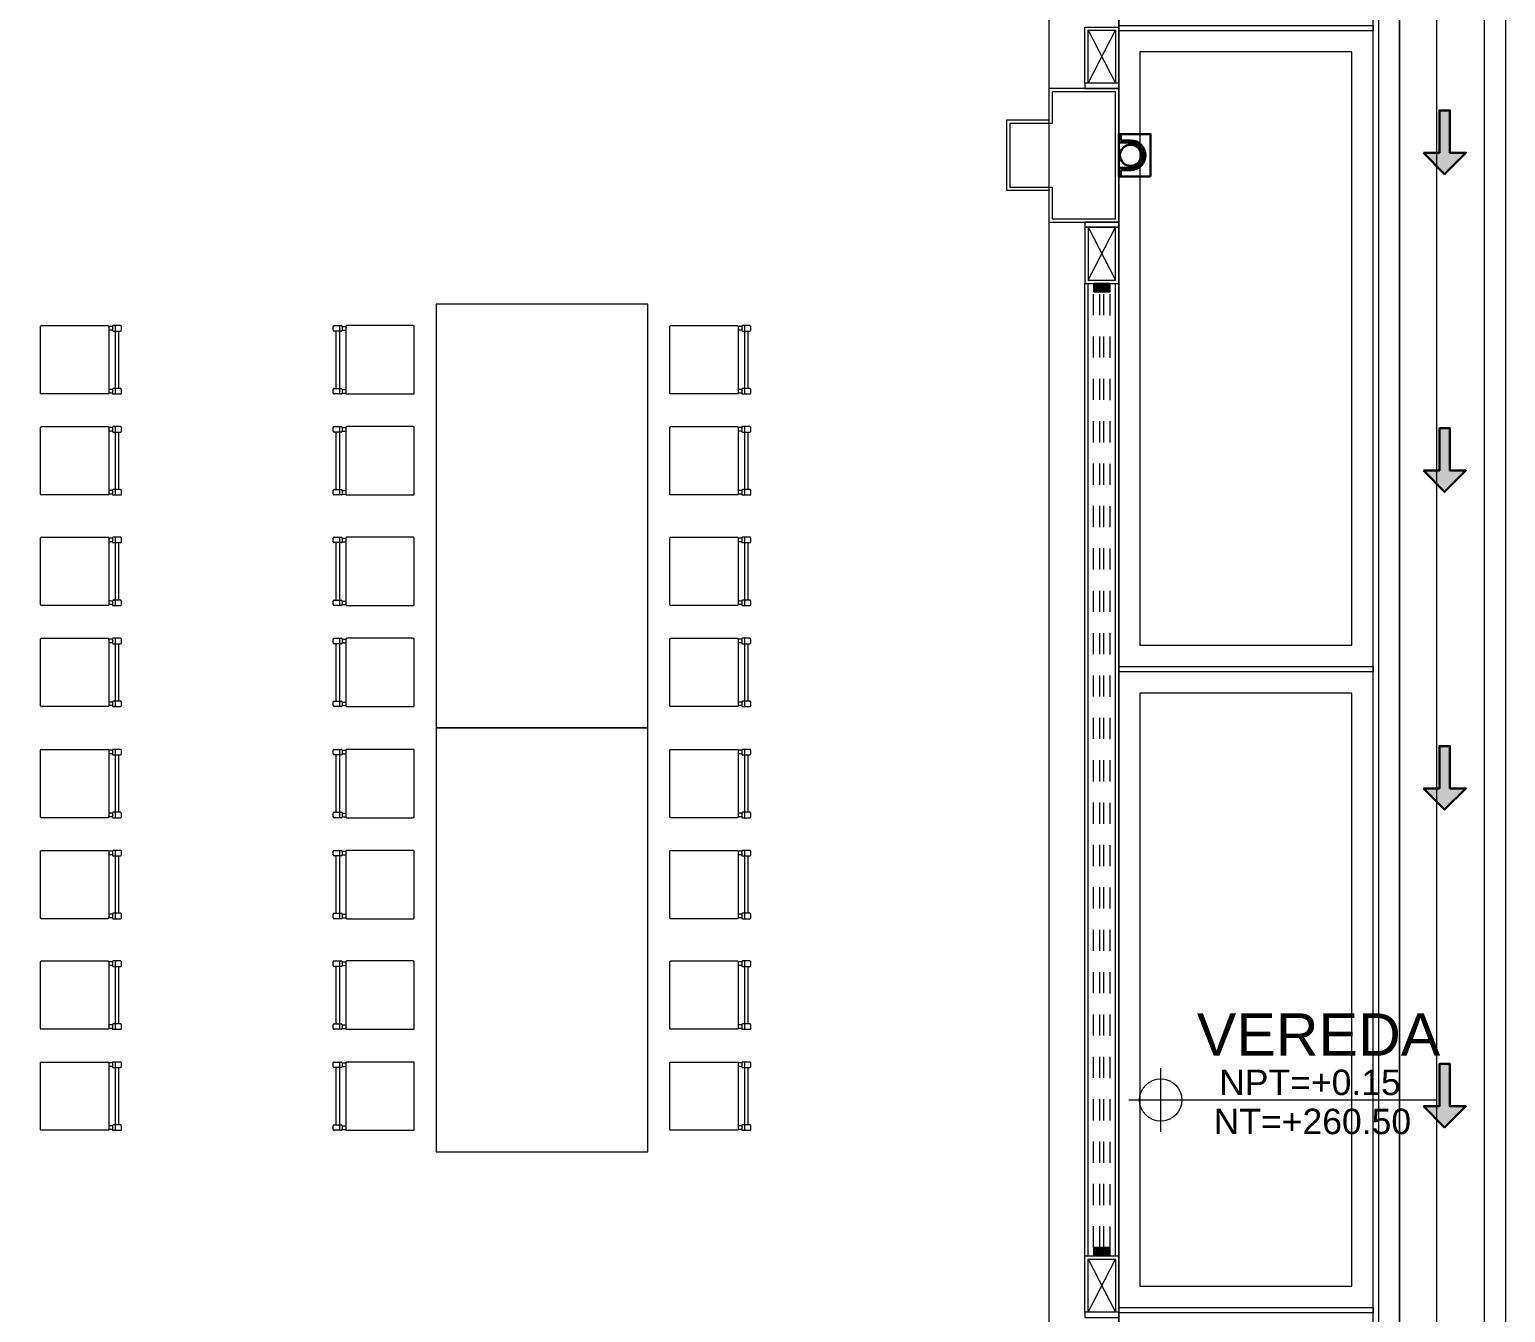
# Model space of a CAD drawing. Header units: metres. Extents: x 349075 to 349285, y 9281902 to 9282050.
# Drawn here: x 349144.47 to 349151.43, y 9281969.98 to 9281976.03 of the extents above; entities that cross this region are included whole.
import ezdxf

# ---------------------------------------------------------------- set-up
doc = ezdxf.new("R2010")
doc.units = ezdxf.units.M
doc.header["$LTSCALE"] = 0.25
doc.linetypes.add('01 nivel$0$HIDDEN2', pattern=[0.1875, 0.125, -0.0625])
for name, color, linetype, lineweight in [('.', 7, 'Continuous', 0), ('0_ CUNETAS', 151, 'Continuous', 5), ('0_VANOS', 30, 'Continuous', 9), ('ARQ-FONDO', 253, 'CONTINUOUS', 9), ('CUNETAS-RED', 5, 'CONTINUOUS', 18)]:
    doc.layers.add(name, color=color, linetype=linetype, lineweight=lineweight)
doc.styles.add('Arial_1', font='arial.ttf', dxfattribs={"height": 0.15})

# ---------------------------------------------------------------- blocks, each defined once
blk = doc.blocks.new('*U3851')
at = {"layer": '.', "lineweight": 30}
h = blk.add_hatch(color=1, dxfattribs=at)
h.dxf.hatch_style = 1
h.paths.add_polyline_path([(-0.025, -0.05), (-0.1, -0.05), (0, -0.15), (0.1, -0.05), (0.025, -0.05), (0.025, 0.15), (-0.025, 0.15)])
at = {"layer": '0_ CUNETAS', "color": 1, "lineweight": 30}
blk.add_lwpolyline([(-0.1, -0.05), (-0.025, -0.05), (-0.025, 0.15), (0.025, 0.15), (0.025, -0.05), (0.1, -0.05), (0, -0.15)], close=True, dxfattribs=at)
blk = doc.blocks.new('*U3821')
at = {"layer": '0_ CUNETAS', "color": 0, "linetype": 'ByBlock', "lineweight": -2, "transparency": 16777216}
for p in [(0, 19.5), (0, 18), (0, 16.5), (0, 15)]:
    blk.add_blockref('*U3851', p, dxfattribs=at)
blk = doc.blocks.new('red drenaje')
at = {"layer": 'CUNETAS-RED', "lineweight": 0}
for p, q in [((-0.2, 70.0031), (-0.2, 38.6731)), ((-0.1, 70.0031), (-0.1, 38.6731)), ((0.3, 70.0031), (0.3, 38.6731)), ((0.4, 70.0031), (0.4, 38.6731))]:
    blk.add_line(p, q, dxfattribs=at)
at = {"layer": 'CUNETAS-RED', "lineweight": 0, "elevation": -20.5486}
blk.add_lwpolyline([(-0.1, 70.0031), (0.3, 70.0031), (0.3, 38.6731), (-0.1, 38.6731), (-0.1, 70.0031)], dxfattribs=at)
at = {"layer": 'CUNETAS-RED', "lineweight": 0}
blk.add_blockref('*U3821', (0.1129, 37.9988, 684.9178), dxfattribs=at)
blk = doc.blocks.new('*U1792')
at = {"linetype": 'Continuous', "true_color": 0xbebebe}
for points in [[(3032.1314, 1351.1888), (3032.1314, 1351.2688), (3032.1714, 1351.2688), (3032.1714, 1351.1888)], [(3036.6814, 1351.1888), (3036.6814, 1351.2688), (3036.7214, 1351.2688), (3036.7214, 1351.1888)]]:
    blk.add_hatch(color=9, dxfattribs=at).paths.add_polyline_path(points)
at = {"layer": '0_VANOS', "linetype": 'Continuous'}
for p, q in [((3032.1314, 1351.2688), (3032.1714, 1351.2688)), ((3032.1314, 1351.2688), (3032.1314, 1351.1888)), ((3032.1714, 1351.2688), (3032.1714, 1351.1888)), ((3036.6814, 1351.1888), (3036.6814, 1351.2688)), ((3036.6814, 1351.2688), (3036.7214, 1351.2688)), ((3036.7214, 1351.2688), (3036.7214, 1351.1888)), ((3032.1714, 1351.1888), (3032.1314, 1351.1888)), ((3036.7214, 1351.1888), (3036.6814, 1351.1888))]:
    blk.add_line(p, q, dxfattribs=at)
at = {"layer": '0_VANOS', "linetype": '01 nivel$0$HIDDEN2', "ltscale": 0.5}
for p, q in [((3032.1708, 1351.2688), (3036.6808, 1351.2688)), ((3032.1714, 1351.2388), (3036.6814, 1351.2388)), ((3032.1714, 1351.2188), (3036.6814, 1351.2188)), ((3032.1714, 1351.1888), (3036.6814, 1351.1888))]:
    blk.add_line(p, q, dxfattribs=at)
at = {"layer": '0_VANOS', "linetype": '01 nivel$0$HIDDEN2'}
blk.add_line((3036.6814, 1351.2688), (3036.7214, 1351.2688), dxfattribs=at)
blk = doc.blocks.new('feffef')
at = {"layer": 'ARQ-FONDO'}
for p, q in [((2.9873, 5.312), (2.9703, 5.312)), ((2.9873, 5.295), (2.9703, 5.295)), ((2.9873, 5.312), (2.9873, 5.295)), ((3.0255, 5.3162), (2.9915, 5.3162)), ((3, 5.3132), (3, 5.2937)), ((3.0297, 5.295), (3.0297, 5.312)), ((4.0297, 5.295), (4.0297, 5.312)), ((4.034, 5.3162), (4.0679, 5.3162)), ((4.0594, 5.3132), (4.0594, 5.2937)), ((4.0721, 5.312), (4.0891, 5.312)), ((4.0721, 5.312), (4.0721, 5.295)), ((4.0721, 5.295), (4.0891, 5.295)), ((5.9577, 5.312), (5.9407, 5.312)), ((5.9577, 5.295), (5.9407, 5.295)), ((5.9577, 5.312), (5.9577, 5.295)), ((5.9958, 5.3162), (5.9619, 5.3162)), ((5.9704, 5.3132), (5.9704, 5.2937)), ((6.0001, 5.295), (6.0001, 5.312)), ((2.9915, 5.2908), (2.9963, 5.2908)), ((2.9965, 5.2908), (3.0255, 5.2908)), ((3, 5.2908), (3, 5.0194)), ((3.017, 5.2908), (3.017, 5.0194)), ((4.0629, 5.2908), (4.034, 5.2908)), ((4.0424, 5.2908), (4.0424, 5.0194)), ((4.0594, 5.2908), (4.0594, 5.0194)), ((4.0679, 5.2908), (4.0632, 5.2908)), ((5.9619, 5.2908), (5.9666, 5.2908)), ((5.9669, 5.2908), (5.9958, 5.2908)), ((5.9704, 5.2908), (5.9704, 5.0194)), ((5.9873, 5.2908), (5.9873, 5.0194)), ((3.0255, 5.0194), (2.9915, 5.0194)), ((3, 5.0164), (3, 4.9969)), ((4.034, 5.0194), (4.0679, 5.0194)), ((4.0594, 5.0164), (4.0594, 4.9969)), ((5.9958, 5.0194), (5.9619, 5.0194)), ((5.9704, 5.0164), (5.9704, 4.9969)), ((2.9873, 5.0151), (2.9703, 5.0151)), ((2.9873, 4.9981), (2.9703, 4.9981)), ((2.9873, 5.0151), (2.9873, 4.9981)), ((2.9915, 4.9939), (3.0255, 4.9939)), ((3.0297, 4.9981), (3.0297, 5.0151)), ((4.0297, 4.9981), (4.0297, 5.0151)), ((4.0679, 4.9939), (4.034, 4.9939)), ((4.0721, 5.0151), (4.0891, 5.0151)), ((4.0721, 5.0151), (4.0721, 4.9981)), ((4.0721, 4.9981), (4.0891, 4.9981)), ((5.9577, 5.0151), (5.9407, 5.0151)), ((5.9577, 4.9981), (5.9407, 4.9981)), ((5.9577, 5.0151), (5.9577, 4.9981)), ((5.9619, 4.9939), (5.9958, 4.9939)), ((6.0001, 4.9981), (6.0001, 5.0151)), ((2.9873, 4.8351), (2.9703, 4.8351)), ((2.9873, 4.8182), (2.9703, 4.8182)), ((2.9873, 4.8351), (2.9873, 4.8182)), ((3.0255, 4.8394), (2.9915, 4.8394)), ((2.9915, 4.8139), (2.9963, 4.8139)), ((2.9965, 4.8139), (3.0255, 4.8139)), ((3, 4.8364), (3, 4.8169)), ((3, 4.8139), (3, 4.5425)), ((3.017, 4.8139), (3.017, 4.5425)), ((3.0297, 4.8182), (3.0297, 4.8351)), ((4.0297, 4.8182), (4.0297, 4.8351)), ((4.034, 4.8394), (4.0679, 4.8394)), ((4.0629, 4.8139), (4.034, 4.8139)), ((4.0424, 4.8139), (4.0424, 4.5425)), ((4.0594, 4.8364), (4.0594, 4.8169)), ((4.0594, 4.8139), (4.0594, 4.5425)), ((4.0679, 4.8139), (4.0632, 4.8139)), ((4.0721, 4.8351), (4.0891, 4.8351)), ((4.0721, 4.8351), (4.0721, 4.8182)), ((4.0721, 4.8182), (4.0891, 4.8182)), ((5.9577, 4.8351), (5.9407, 4.8351)), ((5.9577, 4.8182), (5.9407, 4.8182)), ((5.9577, 4.8351), (5.9577, 4.8182)), ((5.9958, 4.8394), (5.9619, 4.8394)), ((5.9619, 4.8139), (5.9666, 4.8139)), ((5.9669, 4.8139), (5.9958, 4.8139)), ((5.9704, 4.8364), (5.9704, 4.8169)), ((5.9704, 4.8139), (5.9704, 4.5425)), ((5.9873, 4.8139), (5.9873, 4.5425)), ((6.0001, 4.8182), (6.0001, 4.8351)), ((2.9873, 4.5383), (2.9703, 4.5383)), ((2.9873, 4.5383), (2.9873, 4.5213)), ((3.0255, 4.5425), (2.9915, 4.5425)), ((3, 4.5395), (3, 4.52)), ((3.0297, 4.5213), (3.0297, 4.5383)), ((4.0297, 4.5213), (4.0297, 4.5383)), ((4.034, 4.5425), (4.0679, 4.5425)), ((4.0594, 4.5395), (4.0594, 4.52)), ((4.0721, 4.5383), (4.0891, 4.5383)), ((4.0721, 4.5383), (4.0721, 4.5213)), ((5.9577, 4.5383), (5.9407, 4.5383)), ((5.9577, 4.5383), (5.9577, 4.5213)), ((5.9958, 4.5425), (5.9619, 4.5425)), ((5.9704, 4.5395), (5.9704, 4.52)), ((6.0001, 4.5213), (6.0001, 4.5383)), ((2.9873, 4.5213), (2.9703, 4.5213)), ((2.9915, 4.5171), (3.0255, 4.5171)), ((4.0679, 4.5171), (4.034, 4.5171)), ((4.0721, 4.5213), (4.0891, 4.5213)), ((5.9577, 4.5213), (5.9407, 4.5213)), ((5.9619, 4.5171), (5.9958, 4.5171)), ((2.9873, 4.3132), (2.9703, 4.3132)), ((2.9873, 4.2963), (2.9703, 4.2963)), ((2.9873, 4.3132), (2.9873, 4.2963)), ((3.0255, 4.3175), (2.9915, 4.3175)), ((2.9915, 4.292), (2.9963, 4.292)), ((2.9965, 4.292), (3.0255, 4.292)), ((3, 4.3145), (3, 4.295)), ((3, 4.292), (3, 4.0206)), ((3.017, 4.292), (3.017, 4.0206)), ((3.0297, 4.2963), (3.0297, 4.3132)), ((4.0297, 4.2963), (4.0297, 4.3132)), ((4.034, 4.3175), (4.0679, 4.3175)), ((4.0629, 4.292), (4.034, 4.292)), ((4.0424, 4.292), (4.0424, 4.0206)), ((4.0594, 4.3145), (4.0594, 4.295)), ((4.0594, 4.292), (4.0594, 4.0206)), ((4.0679, 4.292), (4.0632, 4.292)), ((4.0721, 4.3132), (4.0891, 4.3132)), ((4.0721, 4.3132), (4.0721, 4.2963)), ((4.0721, 4.2963), (4.0891, 4.2963)), ((5.9577, 4.3132), (5.9407, 4.3132)), ((5.9577, 4.2963), (5.9407, 4.2963)), ((5.9577, 4.3132), (5.9577, 4.2963)), ((5.9958, 4.3175), (5.9619, 4.3175)), ((5.9619, 4.292), (5.9666, 4.292)), ((5.9669, 4.292), (5.9958, 4.292)), ((5.9704, 4.3145), (5.9704, 4.295)), ((5.9704, 4.292), (5.9704, 4.0206)), ((5.9873, 4.292), (5.9873, 4.0206)), ((6.0001, 4.2963), (6.0001, 4.3132)), ((2.9873, 4.0164), (2.9703, 4.0164)), ((2.9873, 3.9994), (2.9703, 3.9994)), ((2.9873, 4.0164), (2.9873, 3.9994)), ((3.0255, 4.0206), (2.9915, 4.0206)), ((2.9915, 3.9952), (3.0255, 3.9952)), ((3, 4.0177), (3, 3.9982)), ((3.0297, 3.9994), (3.0297, 4.0164)), ((4.0297, 3.9994), (4.0297, 4.0164)), ((4.034, 4.0206), (4.0679, 4.0206)), ((4.0679, 3.9952), (4.034, 3.9952)), ((4.0594, 4.0177), (4.0594, 3.9982)), ((4.0721, 4.0164), (4.0891, 4.0164)), ((4.0721, 4.0164), (4.0721, 3.9994)), ((4.0721, 3.9994), (4.0891, 3.9994)), ((5.9577, 4.0164), (5.9407, 4.0164)), ((5.9577, 3.9994), (5.9407, 3.9994)), ((5.9577, 4.0164), (5.9577, 3.9994)), ((5.9958, 4.0206), (5.9619, 4.0206)), ((5.9619, 3.9952), (5.9958, 3.9952)), ((5.9704, 4.0177), (5.9704, 3.9982)), ((6.0001, 3.9994), (6.0001, 4.0164)), ((2.9873, 3.8364), (2.9703, 3.8364)), ((2.9873, 3.8364), (2.9873, 3.8194)), ((3.0255, 3.8406), (2.9915, 3.8406)), ((3, 3.8377), (3, 3.8182)), ((3.0297, 3.8194), (3.0297, 3.8364)), ((4.0297, 3.8194), (4.0297, 3.8364)), ((4.034, 3.8406), (4.0679, 3.8406)), ((4.0594, 3.8377), (4.0594, 3.8182)), ((4.0721, 3.8364), (4.0891, 3.8364)), ((4.0721, 3.8364), (4.0721, 3.8194)), ((5.9577, 3.8364), (5.9407, 3.8364)), ((5.9577, 3.8364), (5.9577, 3.8194)), ((5.9958, 3.8406), (5.9619, 3.8406)), ((5.9704, 3.8377), (5.9704, 3.8182)), ((6.0001, 3.8194), (6.0001, 3.8364)), ((2.9873, 3.8194), (2.9703, 3.8194)), ((2.9915, 3.8152), (2.9963, 3.8152)), ((2.9965, 3.8152), (3.0255, 3.8152)), ((3, 3.8152), (3, 3.5438)), ((3.017, 3.8152), (3.017, 3.5438)), ((4.0629, 3.8152), (4.034, 3.8152)), ((4.0424, 3.8152), (4.0424, 3.5438)), ((4.0594, 3.8152), (4.0594, 3.5438)), ((4.0679, 3.8152), (4.0632, 3.8152)), ((4.0721, 3.8194), (4.0891, 3.8194)), ((5.9577, 3.8194), (5.9407, 3.8194)), ((5.9619, 3.8152), (5.9666, 3.8152)), ((5.9669, 3.8152), (5.9958, 3.8152)), ((5.9704, 3.8152), (5.9704, 3.5438)), ((5.9873, 3.8152), (5.9873, 3.5438)), ((2.9873, 3.5396), (2.9703, 3.5396)), ((2.9873, 3.5226), (2.9703, 3.5226)), ((2.9873, 3.5396), (2.9873, 3.5226)), ((3.0255, 3.5438), (2.9915, 3.5438)), ((2.9915, 3.5183), (3.0255, 3.5183)), ((3, 3.5408), (3, 3.5213)), ((3.0297, 3.5226), (3.0297, 3.5396)), ((4.0297, 3.5226), (4.0297, 3.5396)), ((4.034, 3.5438), (4.0679, 3.5438)), ((4.0679, 3.5183), (4.034, 3.5183)), ((4.0594, 3.5408), (4.0594, 3.5213)), ((4.0721, 3.5396), (4.0891, 3.5396)), ((4.0721, 3.5396), (4.0721, 3.5226)), ((4.0721, 3.5226), (4.0891, 3.5226)), ((5.9577, 3.5396), (5.9407, 3.5396)), ((5.9577, 3.5226), (5.9407, 3.5226)), ((5.9577, 3.5396), (5.9577, 3.5226)), ((5.9958, 3.5438), (5.9619, 3.5438)), ((5.9619, 3.5183), (5.9958, 3.5183)), ((5.9704, 3.5408), (5.9704, 3.5213)), ((6.0001, 3.5226), (6.0001, 3.5396)), ((2.9873, 3.312), (2.9703, 3.312)), ((2.9873, 3.295), (2.9703, 3.295)), ((2.9873, 3.312), (2.9873, 3.295)), ((3.0255, 3.3162), (2.9915, 3.3162)), ((2.9915, 3.2908), (2.9963, 3.2908)), ((2.9965, 3.2908), (3.0255, 3.2908)), ((3, 3.3132), (3, 3.2937)), ((3, 3.2908), (3, 3.0194)), ((3.017, 3.2908), (3.017, 3.0194)), ((3.0297, 3.295), (3.0297, 3.312)), ((4.0297, 3.295), (4.0297, 3.312)), ((4.034, 3.3162), (4.0679, 3.3162)), ((4.0629, 3.2908), (4.034, 3.2908)), ((4.0424, 3.2908), (4.0424, 3.0194)), ((4.0594, 3.3132), (4.0594, 3.2937)), ((4.0594, 3.2908), (4.0594, 3.0194)), ((4.0679, 3.2908), (4.0632, 3.2908)), ((4.0721, 3.312), (4.0891, 3.312)), ((4.0721, 3.312), (4.0721, 3.295)), ((4.0721, 3.295), (4.0891, 3.295)), ((5.9577, 3.312), (5.9407, 3.312)), ((5.9577, 3.295), (5.9407, 3.295)), ((5.9577, 3.312), (5.9577, 3.295)), ((5.9958, 3.3162), (5.9619, 3.3162)), ((5.9619, 3.2908), (5.9666, 3.2908)), ((5.9669, 3.2908), (5.9958, 3.2908)), ((5.9704, 3.3132), (5.9704, 3.2937)), ((5.9704, 3.2908), (5.9704, 3.0194)), ((5.9873, 3.2908), (5.9873, 3.0194)), ((6.0001, 3.295), (6.0001, 3.312)), ((2.9873, 3.0151), (2.9703, 3.0151)), ((2.9873, 2.9981), (2.9703, 2.9981)), ((2.9873, 3.0151), (2.9873, 2.9981)), ((3.0255, 3.0194), (2.9915, 3.0194)), ((3, 3.0164), (3, 2.9969)), ((3.0297, 2.9981), (3.0297, 3.0151)), ((4.0297, 2.9981), (4.0297, 3.0151)), ((4.034, 3.0194), (4.0679, 3.0194)), ((4.0594, 3.0164), (4.0594, 2.9969)), ((4.0721, 3.0151), (4.0891, 3.0151)), ((4.0721, 3.0151), (4.0721, 2.9981)), ((4.0721, 2.9981), (4.0891, 2.9981)), ((5.9577, 3.0151), (5.9407, 3.0151)), ((5.9577, 2.9981), (5.9407, 2.9981)), ((5.9577, 3.0151), (5.9577, 2.9981)), ((5.9958, 3.0194), (5.9619, 3.0194)), ((5.9704, 3.0164), (5.9704, 2.9969)), ((6.0001, 2.9981), (6.0001, 3.0151)), ((2.9915, 2.9939), (3.0255, 2.9939)), ((4.0679, 2.9939), (4.034, 2.9939)), ((5.9619, 2.9939), (5.9958, 2.9939)), ((2.9873, 2.8351), (2.9703, 2.8351)), ((2.9873, 2.8182), (2.9703, 2.8182)), ((2.9873, 2.8351), (2.9873, 2.8182)), ((3.0255, 2.8394), (2.9915, 2.8394)), ((2.9915, 2.8139), (2.9963, 2.8139)), ((2.9965, 2.8139), (3.0255, 2.8139)), ((3, 2.8364), (3, 2.8169)), ((3, 2.8139), (3, 2.5425)), ((3.017, 2.8139), (3.017, 2.5425)), ((3.0297, 2.8182), (3.0297, 2.8351)), ((4.0297, 2.8182), (4.0297, 2.8351)), ((4.034, 2.8394), (4.0679, 2.8394)), ((4.0629, 2.8139), (4.034, 2.8139)), ((4.0424, 2.8139), (4.0424, 2.5425)), ((4.0594, 2.8364), (4.0594, 2.8169)), ((4.0594, 2.8139), (4.0594, 2.5425)), ((4.0679, 2.8139), (4.0632, 2.8139)), ((4.0721, 2.8351), (4.0891, 2.8351)), ((4.0721, 2.8351), (4.0721, 2.8182)), ((4.0721, 2.8182), (4.0891, 2.8182)), ((5.9577, 2.8351), (5.9407, 2.8351)), ((5.9577, 2.8182), (5.9407, 2.8182)), ((5.9577, 2.8351), (5.9577, 2.8182)), ((5.9958, 2.8394), (5.9619, 2.8394)), ((5.9619, 2.8139), (5.9666, 2.8139)), ((5.9669, 2.8139), (5.9958, 2.8139)), ((5.9704, 2.8364), (5.9704, 2.8169)), ((5.9704, 2.8139), (5.9704, 2.5425)), ((5.9873, 2.8139), (5.9873, 2.5425)), ((6.0001, 2.8182), (6.0001, 2.8351)), ((2.9873, 2.5383), (2.9703, 2.5383)), ((2.9873, 2.5213), (2.9703, 2.5213)), ((2.9873, 2.5383), (2.9873, 2.5213)), ((3.0255, 2.5425), (2.9915, 2.5425)), ((2.9915, 2.5171), (3.0255, 2.5171)), ((3, 2.5395), (3, 2.52)), ((3.0297, 2.5213), (3.0297, 2.5383)), ((4.0297, 2.5213), (4.0297, 2.5383)), ((4.034, 2.5425), (4.0679, 2.5425)), ((4.0679, 2.5171), (4.034, 2.5171)), ((4.0594, 2.5395), (4.0594, 2.52)), ((4.0721, 2.5383), (4.0891, 2.5383)), ((4.0721, 2.5383), (4.0721, 2.5213)), ((4.0721, 2.5213), (4.0891, 2.5213)), ((5.9577, 2.5383), (5.9407, 2.5383)), ((5.9577, 2.5213), (5.9407, 2.5213)), ((5.9577, 2.5383), (5.9577, 2.5213)), ((5.9958, 2.5425), (5.9619, 2.5425)), ((5.9619, 2.5171), (5.9958, 2.5171)), ((5.9704, 2.5395), (5.9704, 2.52)), ((6.0001, 2.5213), (6.0001, 2.5383)), ((2.9873, 2.3132), (2.9703, 2.3132)), ((2.9873, 2.3132), (2.9873, 2.2963)), ((3.0255, 2.3175), (2.9915, 2.3175)), ((3, 2.3145), (3, 2.295)), ((3.0297, 2.2963), (3.0297, 2.3132)), ((4.0297, 2.2963), (4.0297, 2.3132)), ((4.034, 2.3175), (4.0679, 2.3175)), ((4.0594, 2.3145), (4.0594, 2.295)), ((4.0721, 2.3132), (4.0891, 2.3132)), ((4.0721, 2.3132), (4.0721, 2.2963)), ((5.9577, 2.3132), (5.9407, 2.3132)), ((5.9577, 2.3132), (5.9577, 2.2963)), ((5.9958, 2.3175), (5.9619, 2.3175)), ((5.9704, 2.3145), (5.9704, 2.295)), ((6.0001, 2.2963), (6.0001, 2.3132)), ((2.9873, 2.2963), (2.9703, 2.2963)), ((2.9915, 2.292), (2.9963, 2.292)), ((2.9965, 2.292), (3.0255, 2.292)), ((3, 2.292), (3, 2.0206)), ((3.017, 2.292), (3.017, 2.0206)), ((4.0629, 2.292), (4.034, 2.292)), ((4.0424, 2.292), (4.0424, 2.0206)), ((4.0594, 2.292), (4.0594, 2.0206)), ((4.0679, 2.292), (4.0632, 2.292)), ((4.0721, 2.2963), (4.0891, 2.2963)), ((5.9577, 2.2963), (5.9407, 2.2963)), ((5.9619, 2.292), (5.9666, 2.292)), ((5.9669, 2.292), (5.9958, 2.292)), ((5.9704, 2.292), (5.9704, 2.0206)), ((5.9873, 2.292), (5.9873, 2.0206)), ((3.0255, 2.0206), (2.9915, 2.0206)), ((4.034, 2.0206), (4.0679, 2.0206)), ((5.9958, 2.0206), (5.9619, 2.0206)), ((2.9873, 2.0164), (2.9703, 2.0164)), ((2.9873, 1.9994), (2.9703, 1.9994)), ((2.9873, 2.0164), (2.9873, 1.9994)), ((2.9915, 1.9952), (3.0255, 1.9952)), ((3, 2.0177), (3, 1.9982)), ((3.0297, 1.9994), (3.0297, 2.0164)), ((4.0297, 1.9994), (4.0297, 2.0164)), ((4.0679, 1.9952), (4.034, 1.9952)), ((4.0594, 2.0177), (4.0594, 1.9982)), ((4.0721, 2.0164), (4.0891, 2.0164)), ((4.0721, 2.0164), (4.0721, 1.9994)), ((4.0721, 1.9994), (4.0891, 1.9994)), ((5.9577, 2.0164), (5.9407, 2.0164)), ((5.9577, 1.9994), (5.9407, 1.9994)), ((5.9577, 2.0164), (5.9577, 1.9994)), ((5.9619, 1.9952), (5.9958, 1.9952)), ((5.9704, 2.0177), (5.9704, 1.9982)), ((6.0001, 1.9994), (6.0001, 2.0164)), ((2.9873, 1.8364), (2.9703, 1.8364)), ((2.9873, 1.8194), (2.9703, 1.8194)), ((2.9873, 1.8364), (2.9873, 1.8194)), ((3.0255, 1.8406), (2.9915, 1.8406)), ((2.9915, 1.8152), (2.9963, 1.8152)), ((2.9965, 1.8152), (3.0255, 1.8152)), ((3, 1.8377), (3, 1.8182)), ((3, 1.8152), (3, 1.5438)), ((3.017, 1.8152), (3.017, 1.5438)), ((3.0297, 1.8194), (3.0297, 1.8364)), ((4.0297, 1.8194), (4.0297, 1.8364)), ((4.034, 1.8406), (4.0679, 1.8406)), ((4.0629, 1.8152), (4.034, 1.8152)), ((4.0424, 1.8152), (4.0424, 1.5438)), ((4.0594, 1.8377), (4.0594, 1.8182)), ((4.0594, 1.8152), (4.0594, 1.5438)), ((4.0679, 1.8152), (4.0632, 1.8152)), ((4.0721, 1.8364), (4.0891, 1.8364)), ((4.0721, 1.8364), (4.0721, 1.8194)), ((4.0721, 1.8194), (4.0891, 1.8194)), ((5.9577, 1.8364), (5.9407, 1.8364)), ((5.9577, 1.8194), (5.9407, 1.8194)), ((5.9577, 1.8364), (5.9577, 1.8194)), ((5.9958, 1.8406), (5.9619, 1.8406)), ((5.9619, 1.8152), (5.9666, 1.8152)), ((5.9669, 1.8152), (5.9958, 1.8152)), ((5.9704, 1.8377), (5.9704, 1.8182)), ((5.9704, 1.8152), (5.9704, 1.5438)), ((5.9873, 1.8152), (5.9873, 1.5438)), ((6.0001, 1.8194), (6.0001, 1.8364)), ((2.9873, 1.5396), (2.9703, 1.5396)), ((2.9873, 1.5396), (2.9873, 1.5226)), ((3.0255, 1.5438), (2.9915, 1.5438)), ((3, 1.5408), (3, 1.5213)), ((3.0297, 1.5226), (3.0297, 1.5396)), ((4.0297, 1.5226), (4.0297, 1.5396)), ((4.034, 1.5438), (4.0679, 1.5438)), ((4.0594, 1.5408), (4.0594, 1.5213)), ((4.0721, 1.5396), (4.0891, 1.5396)), ((4.0721, 1.5396), (4.0721, 1.5226)), ((5.9577, 1.5396), (5.9407, 1.5396)), ((5.9577, 1.5396), (5.9577, 1.5226)), ((5.9958, 1.5438), (5.9619, 1.5438)), ((5.9704, 1.5408), (5.9704, 1.5213)), ((6.0001, 1.5226), (6.0001, 1.5396)), ((2.9873, 1.5226), (2.9703, 1.5226)), ((2.9915, 1.5183), (3.0255, 1.5183)), ((4.0679, 1.5183), (4.034, 1.5183)), ((4.0721, 1.5226), (4.0891, 1.5226)), ((5.9577, 1.5226), (5.9407, 1.5226)), ((5.9619, 1.5183), (5.9958, 1.5183))]:
    blk.add_line(p, q, dxfattribs=at)
for points in [[(5.5149, 3.4173), (5.5149, 5.4173), (4.5149, 5.4173), (4.5149, 3.4173)], [(5.5149, 1.4173), (5.5149, 3.4173), (4.5149, 3.4173), (4.5149, 1.4173)]]:
    blk.add_lwpolyline(points, close=True, dxfattribs=at)
for points in [[(2.6523, 5.3162), (2.9661, 5.3162, -0.414214), (2.9703, 5.312), (2.9703, 4.9981, -0.414214), (2.9661, 4.9939), (2.6523, 4.9939, -0.414214), (2.648, 4.9981), (2.648, 5.312, -0.414214)], [(4.4071, 5.3162), (4.0933, 5.3162, 0.414214), (4.0891, 5.312), (4.0891, 4.9981, 0.414214), (4.0933, 4.9939), (4.4071, 4.9939, 0.414214), (4.4114, 4.9981), (4.4114, 5.312, 0.414214)], [(5.6226, 5.3162), (5.9364, 5.3162, -0.414214), (5.9407, 5.312), (5.9407, 4.9981, -0.414214), (5.9364, 4.9939), (5.6226, 4.9939, -0.414214), (5.6184, 4.9981), (5.6184, 5.312, -0.414214)], [(2.6523, 4.8394), (2.9661, 4.8394, -0.414214), (2.9703, 4.8351), (2.9703, 4.5213, -0.414214), (2.9661, 4.5171), (2.6523, 4.5171, -0.414214), (2.648, 4.5213), (2.648, 4.8351, -0.414214)], [(4.4071, 4.8394), (4.0933, 4.8394, 0.414214), (4.0891, 4.8351), (4.0891, 4.5213, 0.414214), (4.0933, 4.5171), (4.4071, 4.5171, 0.414214), (4.4114, 4.5213), (4.4114, 4.8351, 0.414214)], [(5.6226, 4.8394), (5.9364, 4.8394, -0.414214), (5.9407, 4.8351), (5.9407, 4.5213, -0.414214), (5.9364, 4.5171), (5.6226, 4.5171, -0.414214), (5.6184, 4.5213), (5.6184, 4.8351, -0.414214)], [(2.6523, 4.3175), (2.9661, 4.3175, -0.414214), (2.9703, 4.3132), (2.9703, 3.9994, -0.414214), (2.9661, 3.9952), (2.6523, 3.9952, -0.414214), (2.648, 3.9994), (2.648, 4.3132, -0.414214)], [(4.4071, 4.3175), (4.0933, 4.3175, 0.414214), (4.0891, 4.3132), (4.0891, 3.9994, 0.414214), (4.0933, 3.9952), (4.4071, 3.9952, 0.414214), (4.4114, 3.9994), (4.4114, 4.3132, 0.414214)], [(5.6226, 4.3175), (5.9364, 4.3175, -0.414214), (5.9407, 4.3132), (5.9407, 3.9994, -0.414214), (5.9364, 3.9952), (5.6226, 3.9952, -0.414214), (5.6184, 3.9994), (5.6184, 4.3132, -0.414214)], [(2.6523, 3.8406), (2.9661, 3.8406, -0.414214), (2.9703, 3.8364), (2.9703, 3.5226, -0.414214), (2.9661, 3.5183), (2.6523, 3.5183, -0.414214), (2.648, 3.5226), (2.648, 3.8364, -0.414214)], [(4.4071, 3.8406), (4.0933, 3.8406, 0.414214), (4.0891, 3.8364), (4.0891, 3.5226, 0.414214), (4.0933, 3.5183), (4.4071, 3.5183, 0.414214), (4.4114, 3.5226), (4.4114, 3.8364, 0.414214)], [(5.6226, 3.8406), (5.9364, 3.8406, -0.414214), (5.9407, 3.8364), (5.9407, 3.5226, -0.414214), (5.9364, 3.5183), (5.6226, 3.5183, -0.414214), (5.6184, 3.5226), (5.6184, 3.8364, -0.414214)], [(2.6523, 3.3162), (2.9661, 3.3162, -0.414214), (2.9703, 3.312), (2.9703, 2.9981, -0.414214), (2.9661, 2.9939), (2.6523, 2.9939, -0.414214), (2.648, 2.9981), (2.648, 3.312, -0.414214)], [(4.4071, 3.3162), (4.0933, 3.3162, 0.414214), (4.0891, 3.312), (4.0891, 2.9981, 0.414214), (4.0933, 2.9939), (4.4071, 2.9939, 0.414214), (4.4114, 2.9981), (4.4114, 3.312, 0.414214)], [(5.6226, 3.3162), (5.9364, 3.3162, -0.414214), (5.9407, 3.312), (5.9407, 2.9981, -0.414214), (5.9364, 2.9939), (5.6226, 2.9939, -0.414214), (5.6184, 2.9981), (5.6184, 3.312, -0.414214)], [(2.6523, 2.8394), (2.9661, 2.8394, -0.414214), (2.9703, 2.8351), (2.9703, 2.5213, -0.414214), (2.9661, 2.5171), (2.6523, 2.5171, -0.414214), (2.648, 2.5213), (2.648, 2.8351, -0.414214)], [(4.4071, 2.8394), (4.0933, 2.8394, 0.414214), (4.0891, 2.8351), (4.0891, 2.5213, 0.414214), (4.0933, 2.5171), (4.4071, 2.5171, 0.414214), (4.4114, 2.5213), (4.4114, 2.8351, 0.414214)], [(5.6226, 2.8394), (5.9364, 2.8394, -0.414214), (5.9407, 2.8351), (5.9407, 2.5213, -0.414214), (5.9364, 2.5171), (5.6226, 2.5171, -0.414214), (5.6184, 2.5213), (5.6184, 2.8351, -0.414214)], [(2.6523, 2.3175), (2.9661, 2.3175, -0.414214), (2.9703, 2.3132), (2.9703, 1.9994, -0.414214), (2.9661, 1.9952), (2.6523, 1.9952, -0.414214), (2.648, 1.9994), (2.648, 2.3132, -0.414214)], [(4.4071, 2.3175), (4.0933, 2.3175, 0.414214), (4.0891, 2.3132), (4.0891, 1.9994, 0.414214), (4.0933, 1.9952), (4.4071, 1.9952, 0.414214), (4.4114, 1.9994), (4.4114, 2.3132, 0.414214)], [(5.6226, 2.3175), (5.9364, 2.3175, -0.414214), (5.9407, 2.3132), (5.9407, 1.9994, -0.414214), (5.9364, 1.9952), (5.6226, 1.9952, -0.414214), (5.6184, 1.9994), (5.6184, 2.3132, -0.414214)], [(2.6523, 1.8406), (2.9661, 1.8406, -0.414214), (2.9703, 1.8364), (2.9703, 1.5226, -0.414214), (2.9661, 1.5183), (2.6523, 1.5183, -0.414214), (2.648, 1.5226), (2.648, 1.8364, -0.414214)], [(4.4071, 1.8406), (4.0933, 1.8406, 0.414214), (4.0891, 1.8364), (4.0891, 1.5226, 0.414214), (4.0933, 1.5183), (4.4071, 1.5183, 0.414214), (4.4114, 1.5226), (4.4114, 1.8364, 0.414214)], [(5.6226, 1.8406), (5.9364, 1.8406, -0.414214), (5.9407, 1.8364), (5.9407, 1.5226, -0.414214), (5.9364, 1.5183), (5.6226, 1.5183, -0.414214), (5.6184, 1.5226), (5.6184, 1.8364, -0.414214)]]:
    blk.add_lwpolyline(points, format="xyb", close=True, dxfattribs=at)
for centre, radius, start, end in [((2.9915, 5.312), 0.00424, 90.00033, 180.00033), ((2.9915, 5.295), 0.00424, 180.00033, 270.00033), ((3.003, 5.3132), 0.00297, 90.00033, 180.00033), ((3.0255, 5.312), 0.00424, 0.00033, 90.00033), ((3.0255, 5.295), 0.00424, 270.00033, 0.00033), ((4.034, 5.312), 0.00424, 89.99967, 179.99967), ((4.034, 5.295), 0.00424, 179.99967, 269.99967), ((4.0564, 5.3132), 0.00297, 359.99967, 89.99967), ((4.0679, 5.312), 0.00424, 359.99967, 89.99967), ((4.0679, 5.295), 0.00424, 269.99967, 359.99967), ((5.9619, 5.312), 0.00424, 90.00033, 180.00033), ((5.9619, 5.295), 0.00424, 180.00033, 270.00033), ((5.9733, 5.3132), 0.00297, 90.00033, 180.00033), ((5.9958, 5.312), 0.00424, 0.00033, 90.00033), ((5.9958, 5.295), 0.00424, 270.00033, 0.00033), ((3.003, 5.2937), 0.00297, 180.00033, 270.00033), ((4.0564, 5.2937), 0.00297, 269.99967, 359.99967), ((5.9733, 5.2937), 0.00297, 180.00033, 270.00033), ((2.9915, 5.0151), 0.00424, 90.00033, 180.00033), ((3.003, 5.0164), 0.00297, 90.00033, 180.00033), ((3.0255, 5.0151), 0.00424, 0.00033, 90.00033), ((4.034, 5.0151), 0.00424, 89.99967, 179.99967), ((4.0564, 5.0164), 0.00297, 359.99967, 89.99967), ((4.0679, 5.0151), 0.00424, 359.99967, 89.99967), ((5.9619, 5.0151), 0.00424, 90.00033, 180.00033), ((5.9733, 5.0164), 0.00297, 90.00033, 180.00033), ((5.9958, 5.0151), 0.00424, 0.00033, 90.00033), ((2.9915, 4.9981), 0.00424, 180.00033, 270.00033), ((3.003, 4.9969), 0.00297, 180.00033, 270.00033), ((3.0255, 4.9981), 0.00424, 270.00033, 0.00033), ((4.034, 4.9981), 0.00424, 179.99967, 269.99967), ((4.0564, 4.9969), 0.00297, 269.99967, 359.99967), ((4.0679, 4.9981), 0.00424, 269.99967, 359.99967), ((5.9619, 4.9981), 0.00424, 180.00033, 270.00033), ((5.9733, 4.9969), 0.00297, 180.00033, 270.00033), ((5.9958, 4.9981), 0.00424, 270.00033, 0.00033), ((2.9915, 4.8351), 0.00424, 90.00033, 180.00033), ((2.9915, 4.8182), 0.00424, 180.00033, 270.00033), ((3.003, 4.8364), 0.00297, 90.00033, 180.00033), ((3.003, 4.8169), 0.00297, 180.00033, 270.00033), ((3.0255, 4.8351), 0.00424, 0.00033, 90.00033), ((3.0255, 4.8182), 0.00424, 270.00033, 0.00033), ((4.034, 4.8351), 0.00424, 89.99967, 179.99967), ((4.034, 4.8182), 0.00424, 179.99967, 269.99967), ((4.0564, 4.8364), 0.00297, 359.99967, 89.99967), ((4.0564, 4.8169), 0.00297, 269.99967, 359.99967), ((4.0679, 4.8351), 0.00424, 359.99967, 89.99967), ((4.0679, 4.8182), 0.00424, 269.99967, 359.99967), ((5.9619, 4.8351), 0.00424, 90.00033, 180.00033), ((5.9619, 4.8182), 0.00424, 180.00033, 270.00033), ((5.9733, 4.8364), 0.00297, 90.00033, 180.00033), ((5.9733, 4.8169), 0.00297, 180.00033, 270.00033), ((5.9958, 4.8351), 0.00424, 0.00033, 90.00033), ((5.9958, 4.8182), 0.00424, 270.00033, 0.00033), ((2.9915, 4.5383), 0.00424, 90.00033, 180.00033), ((3.003, 4.5395), 0.00297, 90.00033, 180.00033), ((3.0255, 4.5383), 0.00424, 0.00033, 90.00033), ((4.034, 4.5383), 0.00424, 89.99967, 179.99967), ((4.0564, 4.5395), 0.00297, 359.99967, 89.99967), ((4.0679, 4.5383), 0.00424, 359.99967, 89.99967), ((5.9619, 4.5383), 0.00424, 90.00033, 180.00033), ((5.9733, 4.5395), 0.00297, 90.00033, 180.00033), ((5.9958, 4.5383), 0.00424, 0.00033, 90.00033), ((2.9915, 4.5213), 0.00424, 180.00033, 270.00033), ((3.003, 4.52), 0.00297, 180.00033, 270.00033), ((3.0255, 4.5213), 0.00424, 270.00033, 0.00033), ((4.034, 4.5213), 0.00424, 179.99967, 269.99967), ((4.0564, 4.52), 0.00297, 269.99967, 359.99967), ((4.0679, 4.5213), 0.00424, 269.99967, 359.99967), ((5.9619, 4.5213), 0.00424, 180.00033, 270.00033), ((5.9733, 4.52), 0.00297, 180.00033, 270.00033), ((5.9958, 4.5213), 0.00424, 270.00033, 0.00033), ((2.9915, 4.3132), 0.00424, 90.00033, 180.00033), ((2.9915, 4.2963), 0.00424, 180.00033, 270.00033), ((3.003, 4.3145), 0.00297, 90.00033, 180.00033), ((3.003, 4.295), 0.00297, 180.00033, 270.00033), ((3.0255, 4.3132), 0.00424, 0.00033, 90.00033), ((3.0255, 4.2963), 0.00424, 270.00033, 0.00033), ((4.034, 4.3132), 0.00424, 89.99967, 179.99967), ((4.034, 4.2963), 0.00424, 179.99967, 269.99967), ((4.0564, 4.3145), 0.00297, 359.99967, 89.99967), ((4.0564, 4.295), 0.00297, 269.99967, 359.99967), ((4.0679, 4.3132), 0.00424, 359.99967, 89.99967), ((4.0679, 4.2963), 0.00424, 269.99967, 359.99967), ((5.9619, 4.3132), 0.00424, 90.00033, 180.00033), ((5.9619, 4.2963), 0.00424, 180.00033, 270.00033), ((5.9733, 4.3145), 0.00297, 90.00033, 180.00033), ((5.9733, 4.295), 0.00297, 180.00033, 270.00033), ((5.9958, 4.3132), 0.00424, 0.00033, 90.00033), ((5.9958, 4.2963), 0.00424, 270.00033, 0.00033), ((2.9915, 4.0164), 0.00424, 90.00033, 180.00033), ((2.9915, 3.9994), 0.00424, 180.00033, 270.00033), ((3.003, 4.0177), 0.00297, 90.00033, 180.00033), ((3.003, 3.9982), 0.00297, 180.00033, 270.00033), ((3.0255, 4.0164), 0.00424, 0.00033, 90.00033), ((3.0255, 3.9994), 0.00424, 270.00033, 0.00033), ((4.034, 4.0164), 0.00424, 89.99967, 179.99967), ((4.034, 3.9994), 0.00424, 179.99967, 269.99967), ((4.0564, 4.0177), 0.00297, 359.99967, 89.99967), ((4.0564, 3.9982), 0.00297, 269.99967, 359.99967), ((4.0679, 4.0164), 0.00424, 359.99967, 89.99967), ((4.0679, 3.9994), 0.00424, 269.99967, 359.99967), ((5.9619, 4.0164), 0.00424, 90.00033, 180.00033), ((5.9619, 3.9994), 0.00424, 180.00033, 270.00033), ((5.9733, 4.0177), 0.00297, 90.00033, 180.00033), ((5.9733, 3.9982), 0.00297, 180.00033, 270.00033), ((5.9958, 4.0164), 0.00424, 0.00033, 90.00033), ((5.9958, 3.9994), 0.00424, 270.00033, 0.00033), ((2.9915, 3.8364), 0.00424, 90.00033, 180.00033), ((3.003, 3.8377), 0.00297, 90.00033, 180.00033), ((3.0255, 3.8364), 0.00424, 0.00033, 90.00033), ((4.034, 3.8364), 0.00424, 89.99967, 179.99967), ((4.0564, 3.8377), 0.00297, 359.99967, 89.99967), ((4.0679, 3.8364), 0.00424, 359.99967, 89.99967), ((5.9619, 3.8364), 0.00424, 90.00033, 180.00033), ((5.9733, 3.8377), 0.00297, 90.00033, 180.00033), ((5.9958, 3.8364), 0.00424, 0.00033, 90.00033), ((2.9915, 3.8194), 0.00424, 180.00033, 270.00033), ((3.003, 3.8182), 0.00297, 180.00033, 270.00033), ((3.0255, 3.8194), 0.00424, 270.00033, 0.00033), ((4.034, 3.8194), 0.00424, 179.99967, 269.99967), ((4.0564, 3.8182), 0.00297, 269.99967, 359.99967), ((4.0679, 3.8194), 0.00424, 269.99967, 359.99967), ((5.9619, 3.8194), 0.00424, 180.00033, 270.00033), ((5.9733, 3.8182), 0.00297, 180.00033, 270.00033), ((5.9958, 3.8194), 0.00424, 270.00033, 0.00033), ((2.9915, 3.5396), 0.00424, 90.00033, 180.00033), ((2.9915, 3.5226), 0.00424, 180.00033, 270.00033), ((3.003, 3.5408), 0.00297, 90.00033, 180.00033), ((3.003, 3.5213), 0.00297, 180.00033, 270.00033), ((3.0255, 3.5396), 0.00424, 0.00033, 90.00033), ((3.0255, 3.5226), 0.00424, 270.00033, 0.00033), ((4.034, 3.5396), 0.00424, 89.99967, 179.99967), ((4.034, 3.5226), 0.00424, 179.99967, 269.99967), ((4.0564, 3.5408), 0.00297, 359.99967, 89.99967), ((4.0564, 3.5213), 0.00297, 269.99967, 359.99967), ((4.0679, 3.5396), 0.00424, 359.99967, 89.99967), ((4.0679, 3.5226), 0.00424, 269.99967, 359.99967), ((5.9619, 3.5396), 0.00424, 90.00033, 180.00033), ((5.9619, 3.5226), 0.00424, 180.00033, 270.00033), ((5.9733, 3.5408), 0.00297, 90.00033, 180.00033), ((5.9733, 3.5213), 0.00297, 180.00033, 270.00033), ((5.9958, 3.5396), 0.00424, 0.00033, 90.00033), ((5.9958, 3.5226), 0.00424, 270.00033, 0.00033), ((2.9915, 3.312), 0.00424, 90.00033, 180.00033), ((2.9915, 3.295), 0.00424, 180.00033, 270.00033), ((3.003, 3.3132), 0.00297, 90.00033, 180.00033), ((3.003, 3.2937), 0.00297, 180.00033, 270.00033), ((3.0255, 3.312), 0.00424, 0.00033, 90.00033), ((3.0255, 3.295), 0.00424, 270.00033, 0.00033), ((4.034, 3.312), 0.00424, 89.99967, 179.99967), ((4.034, 3.295), 0.00424, 179.99967, 269.99967), ((4.0564, 3.3132), 0.00297, 359.99967, 89.99967), ((4.0564, 3.2937), 0.00297, 269.99967, 359.99967), ((4.0679, 3.312), 0.00424, 359.99967, 89.99967), ((4.0679, 3.295), 0.00424, 269.99967, 359.99967), ((5.9619, 3.312), 0.00424, 90.00033, 180.00033), ((5.9619, 3.295), 0.00424, 180.00033, 270.00033), ((5.9733, 3.3132), 0.00297, 90.00033, 180.00033), ((5.9733, 3.2937), 0.00297, 180.00033, 270.00033), ((5.9958, 3.312), 0.00424, 0.00033, 90.00033), ((5.9958, 3.295), 0.00424, 270.00033, 0.00033), ((2.9915, 3.0151), 0.00424, 90.00033, 180.00033), ((2.9915, 2.9981), 0.00424, 180.00033, 270.00033), ((3.003, 3.0164), 0.00297, 90.00033, 180.00033), ((3.003, 2.9969), 0.00297, 180.00033, 270.00033), ((3.0255, 3.0151), 0.00424, 0.00033, 90.00033), ((3.0255, 2.9981), 0.00424, 270.00033, 0.00033), ((4.034, 3.0151), 0.00424, 89.99967, 179.99967), ((4.034, 2.9981), 0.00424, 179.99967, 269.99967), ((4.0564, 3.0164), 0.00297, 359.99967, 89.99967), ((4.0564, 2.9969), 0.00297, 269.99967, 359.99967), ((4.0679, 3.0151), 0.00424, 359.99967, 89.99967), ((4.0679, 2.9981), 0.00424, 269.99967, 359.99967), ((5.9619, 3.0151), 0.00424, 90.00033, 180.00033), ((5.9619, 2.9981), 0.00424, 180.00033, 270.00033), ((5.9733, 3.0164), 0.00297, 90.00033, 180.00033), ((5.9733, 2.9969), 0.00297, 180.00033, 270.00033), ((5.9958, 3.0151), 0.00424, 0.00033, 90.00033), ((5.9958, 2.9981), 0.00424, 270.00033, 0.00033), ((2.9915, 2.8351), 0.00424, 90.00033, 180.00033), ((2.9915, 2.8182), 0.00424, 180.00033, 270.00033), ((3.003, 2.8364), 0.00297, 90.00033, 180.00033), ((3.003, 2.8169), 0.00297, 180.00033, 270.00033), ((3.0255, 2.8351), 0.00424, 0.00033, 90.00033), ((3.0255, 2.8182), 0.00424, 270.00033, 0.00033), ((4.034, 2.8351), 0.00424, 89.99967, 179.99967), ((4.034, 2.8182), 0.00424, 179.99967, 269.99967), ((4.0564, 2.8364), 0.00297, 359.99967, 89.99967), ((4.0564, 2.8169), 0.00297, 269.99967, 359.99967), ((4.0679, 2.8351), 0.00424, 359.99967, 89.99967), ((4.0679, 2.8182), 0.00424, 269.99967, 359.99967), ((5.9619, 2.8351), 0.00424, 90.00033, 180.00033), ((5.9619, 2.8182), 0.00424, 180.00033, 270.00033), ((5.9733, 2.8364), 0.00297, 90.00033, 180.00033), ((5.9733, 2.8169), 0.00297, 180.00033, 270.00033), ((5.9958, 2.8351), 0.00424, 0.00033, 90.00033), ((5.9958, 2.8182), 0.00424, 270.00033, 0.00033), ((2.9915, 2.5383), 0.00424, 90.00033, 180.00033), ((2.9915, 2.5213), 0.00424, 180.00033, 270.00033), ((3.003, 2.5395), 0.00297, 90.00033, 180.00033), ((3.003, 2.52), 0.00297, 180.00033, 270.00033), ((3.0255, 2.5383), 0.00424, 0.00033, 90.00033), ((3.0255, 2.5213), 0.00424, 270.00033, 0.00033), ((4.034, 2.5383), 0.00424, 89.99967, 179.99967), ((4.034, 2.5213), 0.00424, 179.99967, 269.99967), ((4.0564, 2.5395), 0.00297, 359.99967, 89.99967), ((4.0564, 2.52), 0.00297, 269.99967, 359.99967), ((4.0679, 2.5383), 0.00424, 359.99967, 89.99967), ((4.0679, 2.5213), 0.00424, 269.99967, 359.99967), ((5.9619, 2.5383), 0.00424, 90.00033, 180.00033), ((5.9619, 2.5213), 0.00424, 180.00033, 270.00033), ((5.9733, 2.5395), 0.00297, 90.00033, 180.00033), ((5.9733, 2.52), 0.00297, 180.00033, 270.00033), ((5.9958, 2.5383), 0.00424, 0.00033, 90.00033), ((5.9958, 2.5213), 0.00424, 270.00033, 0.00033), ((2.9915, 2.3132), 0.00424, 90.00033, 180.00033), ((3.003, 2.3145), 0.00297, 90.00033, 180.00033), ((3.0255, 2.3132), 0.00424, 0.00033, 90.00033), ((4.034, 2.3132), 0.00424, 89.99967, 179.99967), ((4.0564, 2.3145), 0.00297, 359.99967, 89.99967), ((4.0679, 2.3132), 0.00424, 359.99967, 89.99967), ((5.9619, 2.3132), 0.00424, 90.00033, 180.00033), ((5.9733, 2.3145), 0.00297, 90.00033, 180.00033), ((5.9958, 2.3132), 0.00424, 0.00033, 90.00033), ((2.9915, 2.2963), 0.00424, 180.00033, 270.00033), ((3.003, 2.295), 0.00297, 180.00033, 270.00033), ((3.0255, 2.2963), 0.00424, 270.00033, 0.00033), ((4.034, 2.2963), 0.00424, 179.99967, 269.99967), ((4.0564, 2.295), 0.00297, 269.99967, 359.99967), ((4.0679, 2.2963), 0.00424, 269.99967, 359.99967), ((5.9619, 2.2963), 0.00424, 180.00033, 270.00033), ((5.9733, 2.295), 0.00297, 180.00033, 270.00033), ((5.9958, 2.2963), 0.00424, 270.00033, 0.00033), ((2.9915, 2.0164), 0.00424, 90.00033, 180.00033), ((3.003, 2.0177), 0.00297, 90.00033, 180.00033), ((3.0255, 2.0164), 0.00424, 0.00033, 90.00033), ((4.034, 2.0164), 0.00424, 89.99967, 179.99967), ((4.0564, 2.0177), 0.00297, 359.99967, 89.99967), ((4.0679, 2.0164), 0.00424, 359.99967, 89.99967), ((5.9619, 2.0164), 0.00424, 90.00033, 180.00033), ((5.9733, 2.0177), 0.00297, 90.00033, 180.00033), ((5.9958, 2.0164), 0.00424, 0.00033, 90.00033), ((2.9915, 1.9994), 0.00424, 180.00033, 270.00033), ((3.003, 1.9982), 0.00297, 180.00033, 270.00033), ((3.0255, 1.9994), 0.00424, 270.00033, 0.00033), ((4.034, 1.9994), 0.00424, 179.99967, 269.99967), ((4.0564, 1.9982), 0.00297, 269.99967, 359.99967), ((4.0679, 1.9994), 0.00424, 269.99967, 359.99967), ((5.9619, 1.9994), 0.00424, 180.00033, 270.00033), ((5.9733, 1.9982), 0.00297, 180.00033, 270.00033), ((5.9958, 1.9994), 0.00424, 270.00033, 0.00033), ((2.9915, 1.8364), 0.00424, 90.00033, 180.00033), ((2.9915, 1.8194), 0.00424, 180.00033, 270.00033), ((3.003, 1.8377), 0.00297, 90.00033, 180.00033), ((3.003, 1.8182), 0.00297, 180.00033, 270.00033), ((3.0255, 1.8364), 0.00424, 0.00033, 90.00033), ((3.0255, 1.8194), 0.00424, 270.00033, 0.00033), ((4.034, 1.8364), 0.00424, 89.99967, 179.99967), ((4.034, 1.8194), 0.00424, 179.99967, 269.99967), ((4.0564, 1.8377), 0.00297, 359.99967, 89.99967), ((4.0564, 1.8182), 0.00297, 269.99967, 359.99967), ((4.0679, 1.8364), 0.00424, 359.99967, 89.99967), ((4.0679, 1.8194), 0.00424, 269.99967, 359.99967), ((5.9619, 1.8364), 0.00424, 90.00033, 180.00033), ((5.9619, 1.8194), 0.00424, 180.00033, 270.00033), ((5.9733, 1.8377), 0.00297, 90.00033, 180.00033), ((5.9733, 1.8182), 0.00297, 180.00033, 270.00033), ((5.9958, 1.8364), 0.00424, 0.00033, 90.00033), ((5.9958, 1.8194), 0.00424, 270.00033, 0.00033), ((2.9915, 1.5396), 0.00424, 90.00033, 180.00033), ((3.003, 1.5408), 0.00297, 90.00033, 180.00033), ((3.0255, 1.5396), 0.00424, 0.00033, 90.00033), ((4.034, 1.5396), 0.00424, 89.99967, 179.99967), ((4.0564, 1.5408), 0.00297, 359.99967, 89.99967), ((4.0679, 1.5396), 0.00424, 359.99967, 89.99967), ((5.9619, 1.5396), 0.00424, 90.00033, 180.00033), ((5.9733, 1.5408), 0.00297, 90.00033, 180.00033), ((5.9958, 1.5396), 0.00424, 0.00033, 90.00033), ((2.9915, 1.5226), 0.00424, 180.00033, 270.00033), ((3.003, 1.5213), 0.00297, 180.00033, 270.00033), ((3.0255, 1.5226), 0.00424, 270.00033, 0.00033), ((4.034, 1.5226), 0.00424, 179.99967, 269.99967), ((4.0564, 1.5213), 0.00297, 269.99967, 359.99967), ((4.0679, 1.5226), 0.00424, 269.99967, 359.99967), ((5.9619, 1.5226), 0.00424, 180.00033, 270.00033), ((5.9733, 1.5213), 0.00297, 180.00033, 270.00033), ((5.9958, 1.5226), 0.00424, 270.00033, 0.00033)]:
    blk.add_arc(centre, radius, start, end, dxfattribs=at)
blk = doc.blocks.new('montante')
at = {"layer": 'ARQ-FONDO', "lineweight": 30}
for p, q in [((0, 0.07), (0.0455, 0.07)), ((0.0455, 0.07), (0.0455, 0.095)), ((0, 0.06), (0.0555, 0.06)), ((0, -0.06), (0.0555, -0.06)), ((0, -0.07), (0.0455, -0.07)), ((0.0455, -0.07), (0.0455, -0.095))]:
    blk.add_line(p, q, dxfattribs=at)
blk.add_lwpolyline([(-0.0945, 0.1), (-0.0945, -0.1), (0.0555, -0.1), (0.0555, 0.1)], close=True, dxfattribs=at)
blk.add_circle((0, 0), 0.05, dxfattribs=at)
for centre, radius, start, end in [((0, 0), 0.07, 90, 270), ((0.0505, 0.095), 0.005, 0, 180), ((0, 0), 0.06, 90, 270), ((0.0505, -0.095), 0.005, 180, 0)]:
    blk.add_arc(centre, radius, start, end, dxfattribs=at)
blk = doc.blocks.new('bloque sum pg')
at = {"layer": 'ARQ-FONDO'}
for p, q in [((-1.645, -12.675, -1410.9328), (-1.515, -12.925, -1410.9328)), ((-1.645, -12.925, -1410.9328), (-1.515, -12.675, -1410.9328)), ((-1.645, -13.855, -1410.9328), (-1.515, -13.605, -1410.9328)), ((-1.645, -13.605, -1410.9328), (-1.515, -13.855, -1410.9328)), ((-1.66, -18.46, -41.0973), (-1.66, -13.87, -726.015)), ((-1.645, -18.46, -41.0973), (-1.645, -13.87, -726.015)), ((-1.515, -18.46, -41.0973), (-1.515, -13.87, -726.015)), ((-1.5, -18.46, -41.0973), (-1.5, -13.87, -726.015)), ((-1.645, -18.475, -1410.9328), (-1.515, -18.725, -1410.9328)), ((-1.645, -18.725, -1410.9328), (-1.515, -18.475, -1410.9328))]:
    blk.add_line(p, q, dxfattribs=at)
at = {"layer": 'ARQ-FONDO', "ltscale": 0.7}
blk.add_lwpolyline([(-17.33, 0), (0, 0), (0, -32.33), (-17.33, -32.33)], close=True, dxfattribs=at)
at = {"layer": 'ARQ-FONDO', "ltscale": 0.7, "elevation": -705.4664}
blk.add_lwpolyline([(-1.5, -2.13), (-1.83, -2.13), (-1.83, -30.2), (-1.5, -30.2)], close=True, dxfattribs=at)
at = {"layer": 'ARQ-FONDO'}
for points, elevation in [([(-1.66, -12.925), (-1.66, -12.66), (-1.5, -12.66), (-1.5, -12.925)], -684.9178), ([(-1.645, -12.925), (-1.645, -12.675), (-1.515, -12.675), (-1.515, -12.925)], -684.9178), ([(-1.83, -13.1), (-2.03, -13.1), (-2.03, -13.43), (-1.83, -13.43), (-1.83, -13.58), (-1.5, -13.58), (-1.5, -12.95), (-1.83, -12.95)], -1410.9328), ([(-1.66, -12.925), (-1.66, -12.95), (-1.5, -12.95), (-1.5, -12.925)], -684.9178), ([(-1.815, -13.115), (-2.015, -13.115), (-2.015, -13.415), (-1.815, -13.415), (-1.815, -13.565), (-1.515, -13.565), (-1.515, -12.965), (-1.815, -12.965)], -1410.9328), ([(-1.66, -13.58), (-1.66, -13.605), (-1.5, -13.605), (-1.5, -13.58)], -705.4664), ([(-1.66, -13.605), (-1.66, -13.87), (-1.5, -13.87), (-1.5, -13.605)], -705.4664), ([(-1.645, -13.605), (-1.645, -13.855), (-1.515, -13.855), (-1.515, -13.605)], -705.4664), ([(-1.66, -18.725), (-1.66, -18.46), (-1.5, -18.46), (-1.5, -18.725)], -1390.3842), ([(-1.645, -18.725), (-1.645, -18.475), (-1.515, -18.475), (-1.515, -18.725)], -1390.3842), ([(-1.66, -18.725), (-1.66, -18.75), (-1.5, -18.75), (-1.5, -18.725)], -1390.3842)]:
    blk.add_lwpolyline(points, close=True, dxfattribs=dict(at, elevation=elevation))
at = {"layer": 'ARQ-FONDO', "lineweight": 60}
blk.add_blockref('feffef', (-9.2375, -19.3853, -20.5486), dxfattribs=at)
at = {"layer": 'ARQ-FONDO', "lineweight": 0, "rotation": 180.000001067217}
blk.add_blockref('montante', (-1.4445, -13.265, -1410.9328), dxfattribs=at)
at = {"layer": 'ARQ-FONDO', "xscale": -1, "rotation": 270}
blk.add_blockref('*U1792', (-1352.8088, -3050.5914, -1390.3842), dxfattribs=at)
blk = doc.blocks.new('JUNTA VEREDA')
at = {"layer": 'ARQ-FONDO'}
blk.add_lwpolyline([(-0.0133, 1.2), (0.0121, 1.2), (0.0121, 0), (-0.0133, 0)], close=True, dxfattribs=at)
blk = doc.blocks.new('Cotas de elevación - M_Cota de elevación - Destino rellenado-517392-Nivel 1')
at = {"layer": 'ARQ-FONDO'}
for p, q in [((0, -0.0015), (0, 0.0015)), ((-0.0015, 0), (0.013, 0))]:
    blk.add_line(p, q, dxfattribs=at)
blk.add_circle((0, 0), 0.001, dxfattribs=at)
blk = doc.blocks.new('verda sum pg')
at = {"layer": 'ARQ-FONDO'}
for points, elevation in [([(0, -31.33), (16.73, -31.33), (16.73, 0), (0, 0)], 684.9178), ([(16.73, -14.9776), (16.73, -11.9776), (15.53, -11.9776), (15.53, -14.9776)], -20.5486), ([(16.63, -14.8776), (16.63, -12.0776), (15.63, -12.0776), (15.63, -14.8776)], -20.5486), ([(16.73, -18.003), (16.73, -15.003), (15.53, -15.003), (15.53, -18.003)], -20.5486), ([(16.63, -17.903), (16.63, -15.103), (15.63, -15.103), (15.63, -17.903)], -20.5486)]:
    blk.add_lwpolyline(points, close=True, dxfattribs=dict(at, elevation=elevation))
at = {"layer": 'ARQ-FONDO', "rotation": 90}
for p in [(16.73, -11.9643, -20.5486), (16.73, -14.9897, -20.5486), (16.73, -18.0151, -20.5486)]:
    blk.add_blockref('JUNTA VEREDA', p, dxfattribs=at)
at = {"layer": 'ARQ-FONDO', "xscale": 99.99999999999991, "yscale": 99.99999999999991, "zscale": 99.99999999999991}
blk.add_blockref('Cotas de elevación - M_Cota de elevación - Destino rellenado-517392-Nivel 1', (15.7278, -17.0238, -664.3691), dxfattribs=at)
at = {"layer": 'ARQ-FONDO', "insert": (15.2978, -16.6148, -664.3691), "char_height": 0.2, "width": 2.349898, "attachment_point": 1, "style": 'Arial_1'}
blk.add_mtext('\\pxqc;VEREDA', dxfattribs=at)
at = {"layer": 'ARQ-FONDO', "char_height": 0.12, "width": 0.902142, "attachment_point": 1, "line_spacing_factor": 0.941778, "style": 'Arial_1'}
for s, insert in [('NPT=+0.15', (16.0035, -16.8805, -664.3691)), ('NT=+260.50', (15.9777, -17.0651, -664.3691))]:
    blk.add_mtext(s, dxfattribs=dict(at, insert=insert))

msp = doc.modelspace()

# ---------------------------------------------------------------- linework, layer by layer
at = {"layer": 'ARQ-FONDO', "elevation": 705.4664}
msp.add_lwpolyline([(349135.2797, 9281987.2045), (349149.6097, 9281987.2045), (349149.6097, 9281957.8745), (349135.2797, 9281957.8745)], close=True, dxfattribs=at)

# ---------------------------------------------------------------- block references
at = {"layer": 'ARQ-FONDO', "lineweight": 5}
for name, p in [('bloque sum pg', (349151.1097, 9281988.7037, 705.4664)), ('verda sum pg', (349134.0797, 9281988.0037))]:
    msp.add_blockref(name, p, dxfattribs=at)
at = {"layer": 'CUNETAS-RED', "lineweight": 30}
msp.add_blockref('red drenaje', (349151.0347, 9281918.0014), dxfattribs=at)

doc.saveas('drawing.dxf')
